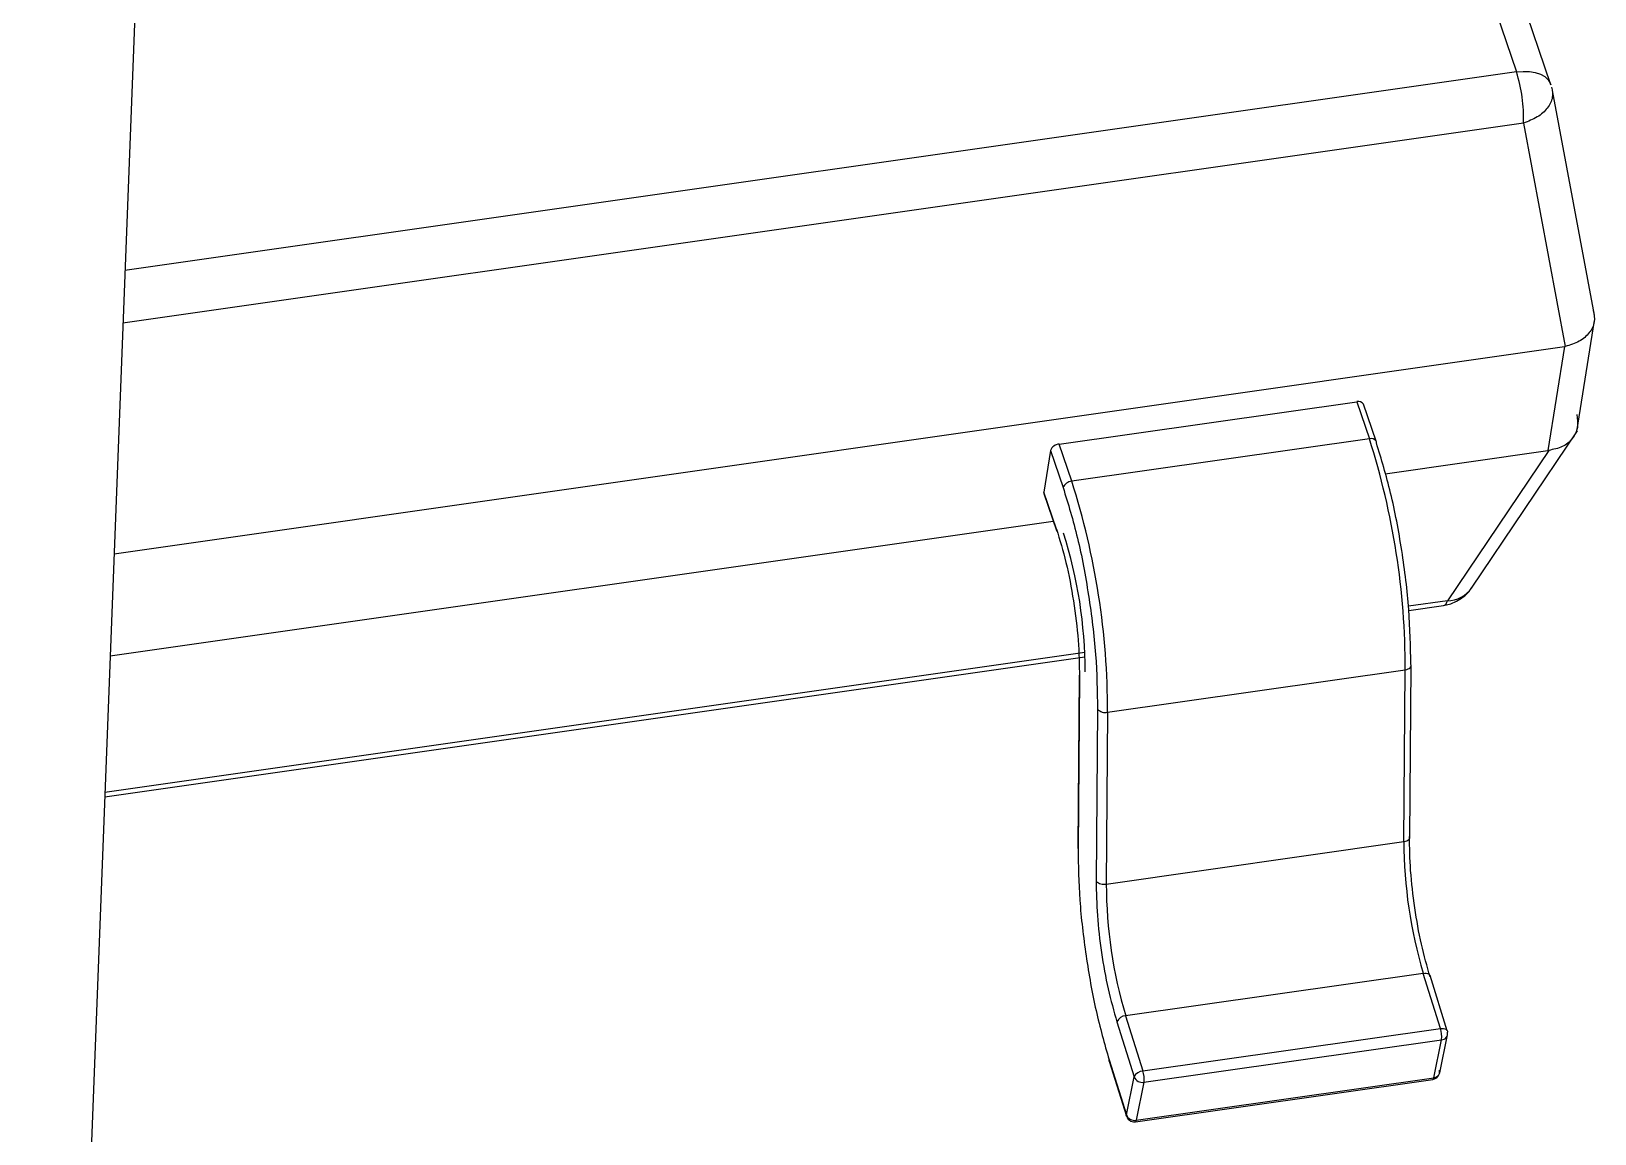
# Model space of a CAD drawing. Header units: millimetres. Extents: x 5 to 415, y 5 to 292.
# Drawn here: x 330.171 to 332.085, y 229.492 to 230.84 of the extents above; entities that cross this region are included whole.
import ezdxf

# ---------------------------------------------------------------- set-up
doc = ezdxf.new("R2010")
doc.units = ezdxf.units.MM

msp = doc.modelspace()

# ---------------------------------------------------------------- linework, layer by layer
at = {"color": 7, "linetype": 'Continuous', "lineweight": 25}
for p, q in [((331.7161, 231.5917), (331.9892, 230.7905)), ((332.0313, 230.7748), (331.7583, 231.5761)), ((330.3165, 231.3388), (330.1714, 227.5594)), ((332.0845, 230.493), (332.0331, 230.7679)), ((331.9977, 230.7278), (332.0488, 230.4547)), ((332.0629, 230.3507), (332.0846, 230.4865)), ((332.0829, 230.4992), (332.0832, 230.4985)), ((330.2728, 230.2012), (332.0479, 230.4545)), ((332.0479, 230.4545), (332.0276, 230.3275)), ((332.0479, 230.4545), (332.0488, 230.4547)), ((331.4294, 230.3352), (331.7936, 230.3872)), ((331.7936, 230.3872), (331.8091, 230.3418)), ((331.8175, 230.3387), (331.8021, 230.3841)), ((331.4449, 230.2898), (331.4294, 230.3352)), ((331.8091, 230.3418), (331.4449, 230.2898)), ((331.9343, 230.1593), (332.0638, 230.3514)), ((331.4188, 230.3275), (331.4107, 230.2767)), ((331.4188, 230.3275), (331.4343, 230.2821)), ((331.8284, 230.2991), (332.0276, 230.3275)), ((332.0286, 230.3276), (331.9046, 230.1438)), ((332.0276, 230.3275), (332.0286, 230.3276)), ((331.4262, 230.2313), (331.4107, 230.2767)), ((331.4108, 230.2749), (331.4263, 230.2295)), ((330.268, 230.0764), (331.4223, 230.2411)), ((331.8574, 230.1317), (331.9, 230.1378)), ((331.8999, 230.1381), (331.909, 230.1399)), ((330.2614, 229.904), (331.4609, 230.0751)), ((331.4539, 230.052), (331.4522, 229.8419)), ((331.4543, 230.0506), (331.4526, 229.8405)), ((331.4888, 230.0075), (331.8531, 230.0594)), ((331.8514, 229.8493), (331.8531, 230.0594)), ((331.8586, 229.8542), (331.8603, 230.0643)), ((331.4765, 230.011), (331.4748, 229.8009)), ((331.4888, 230.0075), (331.4871, 229.7973)), ((331.4871, 229.7973), (331.8514, 229.8493)), ((331.8751, 229.688), (331.5108, 229.6361)), ((331.8962, 229.6206), (331.8751, 229.688)), ((331.9045, 229.6177), (331.8834, 229.6852)), ((331.5001, 229.6289), (331.5212, 229.5614)), ((331.5108, 229.6361), (331.532, 229.5686)), ((331.532, 229.5686), (331.8962, 229.6206)), ((331.5333, 229.5548), (331.8975, 229.6068)), ((331.888, 229.5603), (331.8975, 229.6068)), ((331.8953, 229.5663), (331.9048, 229.6128)), ((331.4905, 229.5824), (331.5117, 229.515)), ((331.4906, 229.5808), (331.5117, 229.5133)), ((331.5117, 229.515), (331.5212, 229.5614)), ((331.5227, 229.5065), (331.8869, 229.5584)), ((331.5238, 229.5083), (331.888, 229.5603)), ((331.5333, 229.5548), (331.5238, 229.5083))]:
    msp.add_line(p, q, dxfattribs=at)
at = {"color": 8, "linetype": 'Continuous', "lineweight": 25}
for p, q in [((331.9892, 230.7905), (330.2861, 230.5475)), ((331.9977, 230.7278), (330.2836, 230.4832)), ((331.9046, 230.1438), (331.8569, 230.137)), ((331.4607, 230.0804), (330.2616, 229.9094))]:
    msp.add_line(p, q, dxfattribs=at)
at = {"color": 8, "linetype": 'Continuous', "lineweight": 25, "flags": 128}
for points in [[(331.9892, 230.7905), (331.9973, 230.7912), (332.005, 230.7909), (332.0121, 230.7897), (332.0184, 230.7876), (332.0237, 230.7847), (332.0278, 230.7809), (332.0306, 230.7766), (332.0313, 230.7748)], [(331.4262, 230.2313), (331.4262, 230.2301), (331.4263, 230.2295)], [(331.4539, 230.052), (331.454, 230.0516), (331.4543, 230.0506)], [(331.8531, 230.0594), (331.8549, 230.0598), (331.8565, 230.0603), (331.8579, 230.061), (331.859, 230.0618), (331.8598, 230.0628), (331.8602, 230.0637), (331.8603, 230.0643)], [(331.8514, 229.8493), (331.8532, 229.8497), (331.8548, 229.8502), (331.8562, 229.8509), (331.8573, 229.8517), (331.8581, 229.8526), (331.8585, 229.8536), (331.8586, 229.8542)], [(331.8751, 229.688), (331.8769, 229.6882), (331.8786, 229.6881), (331.8802, 229.6878), (331.8815, 229.6873), (331.8825, 229.6866), (331.8832, 229.6857), (331.8834, 229.6852)]]:
    msp.add_lwpolyline(points, dxfattribs=at)
at = {"color": 7, "linetype": 'Continuous', "lineweight": 25, "flags": 128}
for points in [[(331.8177, 230.3368), (331.8177, 230.338), (331.8175, 230.3387)], [(331.4107, 230.2767), (331.4107, 230.2755), (331.4108, 230.2749)], [(331.4263, 230.2295), (331.4265, 230.229), (331.4268, 230.2285)], [(331.8603, 230.0643), (331.8602, 230.0648), (331.8599, 230.0657)], [(331.4541, 230.0529), (331.454, 230.0526), (331.4539, 230.052)], [(331.4522, 229.8419), (331.4522, 229.8415), (331.4526, 229.8405)], [(331.8962, 229.6206), (331.898, 229.6207), (331.8998, 229.6206), (331.9013, 229.6203), (331.9026, 229.6198), (331.9036, 229.6191), (331.9043, 229.6182), (331.9046, 229.6172), (331.9046, 229.6161)], [(331.4906, 229.5808), (331.4905, 229.5813), (331.4905, 229.5824)], [(331.5117, 229.5133), (331.5116, 229.5139), (331.5117, 229.515)]]:
    msp.add_lwpolyline(points, dxfattribs=at)
at = {"color": 7, "linetype": 'Continuous', "lineweight": 25}
for centre, radius, start, end in [((331.8174, 230.735), 0.1805, 357.7092, 17.8862), ((331.7958, 230.3801), 0.00747, 32.5824, 106.6542), ((331.4301, 230.3232), 0.0121, 93.2495, 158.8823), ((330.9275, 230.0599), 0.9256, 359.9681, 17.729), ((331.4456, 230.2778), 0.0121, 93.2495, 158.8823), ((330.5632, 230.008), 0.9256, 359.9681, 17.729), ((330.9058, 230.0572), 0.5554, 359.9681, 17.729), ((331.4858, 230.0201), 0.013, 224.0986, 283.6151), ((332.4154, 229.8499), 0.564, 180.0562, 196.6729), ((331.4841, 229.8099), 0.013, 224.0986, 283.6151), ((332.0512, 229.7979), 0.564, 180.0562, 196.6729), ((331.5115, 229.6235), 0.0126, 92.7971, 154.5174), ((331.8638, 229.6104), 0.0339, 354.4838, 17.3775), ((331.8973, 229.6143), 0.00754, 271.7364, 14.0776), ((331.5326, 229.556), 0.0126, 92.7971, 154.5174), ((331.4996, 229.5585), 0.0339, 354.4838, 17.3775), ((331.8853, 229.5681), 0.00983, 278.9959, 8.9699), ((331.5314, 229.5656), 0.011, 202.434, 280.0809), ((331.8874, 229.5685), 0.00817, 274.2789, 344.7208), ((331.5214, 229.5162), 0.00983, 187.2718, 277.2458), ((331.5218, 229.5192), 0.011, 202.434, 280.0809)]:
    msp.add_arc(centre, radius, start, end, dxfattribs=at)
at = {"color": 8, "linetype": 'Continuous', "lineweight": 25}
for centre, radius, start, end in [((331.8112, 230.3347), 0.00747, 32.5824, 106.6542), ((331.8974, 230.1445), 0.00725, 291.0258, 354.1636), ((331.9042, 230.1808), 0.037, 270.5746, 324.4263), ((331.8861, 229.5601), 0.00186, 293.9107, 5.6892), ((331.5219, 229.5082), 0.0019, 294.8577, 4.7422)]:
    msp.add_arc(centre, radius, start, end, dxfattribs=at)
at = {"color": 7, "linetype": 'Continuous', "lineweight": 25}
msp.add_open_spline([(332.0321, 230.7717), (332.0329, 230.7675), (332.0346, 230.7591), (332.0278, 230.746), (332.0154, 230.7346), (332.0036, 230.7301), (331.9977, 230.7278)], degree=3, dxfattribs=at)
for points, knots in [([(332.0832, 230.4985), (332.0841, 230.4939), (332.0859, 230.4847), (332.0792, 230.4712), (332.0666, 230.4602), (332.0548, 230.4565), (332.0488, 230.4547)], [0, 0, 0, 0, 0.250292, 0.5, 0.749708, 1, 1, 1, 1]), ([(332.0629, 230.3715), (332.0637, 230.3662), (332.0652, 230.3556), (332.0584, 230.3415), (332.046, 230.3311), (332.0344, 230.3288), (332.0286, 230.3276)], [0, 0, 0, 0, 0.250292, 0.5, 0.749708, 1, 1, 1, 1]), ([(331.8599, 230.0657), (331.8595, 230.0878), (331.8587, 230.1317), (331.8495, 230.2054), (331.836, 230.2773), (331.8238, 230.317), (331.8177, 230.3368)], [0, 0, 0, 0, 0.250798, 0.500076, 0.750806, 1, 1, 1, 1]), ([(331.4343, 230.2821), (331.4404, 230.2622), (331.4527, 230.2226), (331.4661, 230.1504), (331.4753, 230.0769), (331.4761, 230.0329), (331.4765, 230.011)], [0, 0, 0, 0, 0.2507983, 0.500076, 0.7508064, 1, 1, 1, 1]), ([(331.4262, 230.2313), (331.4302, 230.2181), (331.4384, 230.1916), (331.4474, 230.1437), (331.4535, 230.0946), (331.4541, 230.0653), (331.4543, 230.0506)], [0, 0, 0, 0, 0.249194, 0.499924, 0.749202, 1, 1, 1, 1]), ([(331.909, 230.1399), (331.9149, 230.1428), (331.9235, 230.147), (331.9314, 230.1547), (331.9333, 230.1584), (331.9339, 230.1595)], [0, 0, 0, 0, 0.609797, 0.883961, 1, 1, 1, 1]), ([(331.8835, 229.6836), (331.8797, 229.6967), (331.8723, 229.7227), (331.8643, 229.7683), (331.8589, 229.8143), (331.8584, 229.8419), (331.8582, 229.8556)], [0, 0, 0, 0, 0.250788, 0.500067, 0.750796, 1, 1, 1, 1]), ([(331.4526, 229.8405), (331.4529, 229.8199), (331.4536, 229.7786), (331.4618, 229.7095), (331.4738, 229.641), (331.485, 229.602), (331.4905, 229.5824)], [0, 0, 0, 0, 0.249204, 0.499933, 0.749212, 1, 1, 1, 1]), ([(331.4748, 229.8009), (331.475, 229.7871), (331.4754, 229.7596), (331.4809, 229.7134), (331.489, 229.6679), (331.4964, 229.6419), (331.5001, 229.6289)], [0, 0, 0, 0, 0.250788, 0.500067, 0.750796, 1, 1, 1, 1])]:
    msp.add_open_spline(points, degree=3, knots=knots, dxfattribs=at)

doc.saveas('drawing.dxf')
